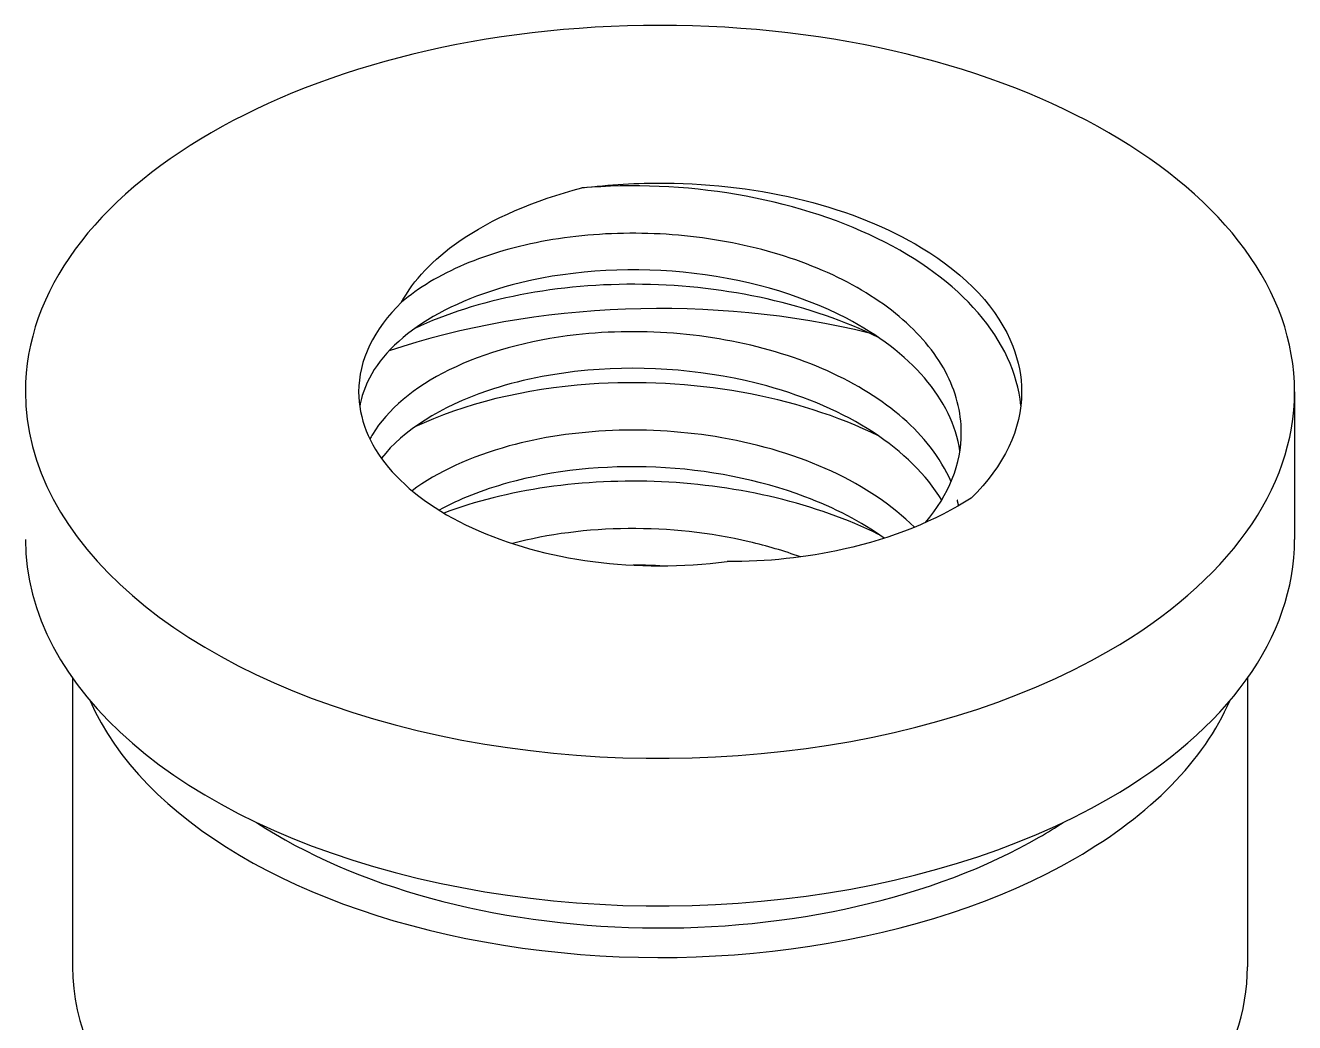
# Model space of a CAD drawing. Header units: millimetres. Extents: x 21 to 283, y 35 to 198.
# Drawn here: x 215.9 to 282.7, y 144.4 to 196.9 of the extents above; entities that cross this region are included whole.
import ezdxf

# ---------------------------------------------------------------- set-up
doc = ezdxf.new("R2010")
doc.units = ezdxf.units.MM
doc.layers.add('View', color=7, linetype='CONTINUOUS')

msp = doc.modelspace()

# ---------------------------------------------------------------- linework, layer by layer
at = {"layer": 'View'}
for p, q in [((282.726, 177.599), (282.726, 169.822)), ((218.343, 162.523), (218.343, 147.32)), ((280.243, 162.523), (280.243, 147.32))]:
    msp.add_line(p, q, dxfattribs=at)
for centre, major_axis, start_param, end_param in [((249.293, 177.599), (33.4327, 0), 0, 3.14159), ((249.293, 165.674), (28.2575, 0), 1.17014, 2.1004), ((249.293, 177.599), (-15.875, 0), -0.540577, 0), ((249.293, 177.599), (33.4327, 0), 3.14159, 5.49779), ((249.293, 177.599), (-15.875, 0), 0, -4.48813), ((249.293, 177.599), (33.4327, 0), 5.49779, 0), ((249.293, 169.822), (33.4327, 0), 3.14159, 5.49779), ((249.293, 169.822), (33.4327, 0), 5.49779, 0), ((249.293, 165.674), (30.9499, 0), 3.38746, 5.49779), ((249.293, 165.674), (30.9499, 0), 5.49779, 6.03732), ((249.293, 165.674), (28.2575, 0), 3.86136, 5.49779), ((249.293, 165.674), (28.2575, 0), 5.49779, 5.56342), ((249.293, 147.32), (30.9499, 0), 3.14159, 5.15689), ((249.293, 147.32), (30.9499, 0), 5.49779, 0)]:
    msp.add_ellipse(centre, major_axis=major_axis, ratio=0.57735, start_param=start_param, end_param=end_param, dxfattribs=at)
for points, knots in [([(245.177, 188.338), (246.617, 188.522), (248.094, 188.609), (249.569, 188.597), (252.091, 188.576), (254.605, 188.262), (256.916, 187.679), (259.227, 187.097), (261.335, 186.246), (263.075, 185.192), (265.452, 183.758), (267.132, 181.945), (267.88, 180.008), (268.188, 179.215), (268.342, 178.412), (268.343, 177.599)], [0, 0, 0, 0, 0.100018, 0.100018, 0.100018, 0.271003, 0.271003, 0.271003, 0.441988, 0.441988, 0.441988, 0.675013, 0.675013, 0.675013, 0.770069, 0.770069, 0.770069, 0.770069]), ([(268.303, 176.888), (268.128, 178.583), (267.354, 180.255), (266.05, 181.764), (264.75, 183.273), (262.923, 184.616), (260.733, 185.682), (258.546, 186.751), (255.999, 187.541), (253.324, 187.993), (250.649, 188.447), (247.849, 188.562), (245.177, 188.338)], [132.8, 132.8, 132.8, 132.8, 133.231, 133.231, 133.231, 133.662, 133.662, 133.662, 134.093, 134.093, 134.093, 134.524, 134.524, 134.524, 134.524]), ([(235.681, 182.316), (236.304, 183.484), (237.347, 184.577), (238.703, 185.521), (240.437, 186.732), (242.683, 187.696), (245.177, 188.338)], [0.00010609, 0.00010609, 0.00010609, 0.00010609, 0.438613, 0.438613, 0.438613, 1, 1, 1, 1]), ([(265.168, 175.453), (265.169, 176.54), (264.883, 177.63), (264.327, 178.666), (263.772, 179.703), (262.946, 180.685), (261.894, 181.567), (260.842, 182.45), (259.564, 183.232), (258.125, 183.878), (256.688, 184.524), (255.089, 185.034), (253.42, 185.382), (251.771, 185.728), (250.044, 185.919), (248.336, 185.948), (246.627, 185.977), (244.937, 185.846), (243.351, 185.565), (241.765, 185.285), (240.283, 184.855), (238.982, 184.302), (237.681, 183.749), (236.56, 183.073), (235.681, 182.316)], [0.125166, 0.125166, 0.125166, 0.125166, 0.177213, 0.177213, 0.177213, 0.229261, 0.229261, 0.229261, 0.281308, 0.281308, 0.281308, 0.333355, 0.333355, 0.333355, 0.384801, 0.384801, 0.384801, 0.436246, 0.436246, 0.436246, 0.487691, 0.487691, 0.487691, 0.539136, 0.539136, 0.539136, 0.539136]), ([(265.094, 174.49), (264.889, 175.828), (264.249, 177.14), (263.224, 178.333), (262.201, 179.526), (260.792, 180.599), (259.115, 181.472), (256.666, 182.752), (253.627, 183.599), (250.514, 183.897), (247.402, 184.201), (244.218, 183.956), (241.501, 183.231), (239.417, 182.678), (237.605, 181.85), (236.246, 180.84), (234.883, 179.831), (233.973, 178.64), (233.607, 177.401), (233.55, 177.21), (233.506, 177.017), (233.475, 176.824)], [0.1405, 0.1405, 0.1405, 0.1405, 0.204736, 0.204736, 0.204736, 0.268972, 0.268972, 0.268972, 0.362877, 0.362877, 0.362877, 0.456782, 0.456782, 0.456782, 0.528725, 0.528725, 0.528725, 0.600668, 0.600668, 0.600668, 0.611778, 0.611778, 0.611778, 0.611778]), ([(260.81, 180.46), (259.047, 181.329), (257.048, 182.018), (254.933, 182.492), (252.819, 182.967), (250.589, 183.226), (248.378, 183.26), (246.167, 183.295), (243.975, 183.105), (241.933, 182.707), (239.891, 182.309), (238, 181.704), (236.373, 180.932)], [127.374, 127.374, 127.374, 127.374, 127.722, 127.722, 127.722, 128.071, 128.071, 128.071, 128.42, 128.42, 128.42, 128.768, 128.768, 128.768, 128.768]), ([(264.625, 172.861), (264.355, 173.496), (263.989, 174.11), (263.528, 174.703), (262.714, 175.752), (261.605, 176.722), (260.272, 177.554), (258.939, 178.388), (257.383, 179.084), (255.696, 179.609), (254.009, 180.134), (252.191, 180.488), (250.35, 180.655), (248.508, 180.822), (246.643, 180.801), (244.876, 180.601), (242.373, 180.319), (240.053, 179.673), (238.192, 178.756), (236.328, 177.841), (234.924, 176.654), (234.146, 175.354), (234.099, 175.275), (234.054, 175.196), (234.011, 175.117)], [0.167035, 0.167035, 0.167035, 0.167035, 0.198327, 0.198327, 0.198327, 0.253762, 0.253762, 0.253762, 0.309197, 0.309197, 0.309197, 0.364633, 0.364633, 0.364633, 0.420068, 0.420068, 0.420068, 0.498515, 0.498515, 0.498515, 0.576962, 0.576962, 0.576962, 0.581713, 0.581713, 0.581713, 0.581713]), ([(264.132, 171.897), (263.339, 173.22), (262.099, 174.443), (260.515, 175.472), (258.935, 176.502), (257.009, 177.336), (254.922, 177.908), (251.935, 178.732), (248.599, 179.015), (245.499, 178.736), (243.61, 178.569), (241.808, 178.199), (240.214, 177.658), (237.733, 176.82), (235.764, 175.562), (234.617, 174.105)], [0.182947, 0.182947, 0.182947, 0.182947, 0.25018, 0.25018, 0.25018, 0.317412, 0.317412, 0.317412, 0.413695, 0.413695, 0.413695, 0.472311, 0.472311, 0.472311, 0.563301, 0.563301, 0.563301, 0.563301]), ([(260.81, 175.275), (258.673, 176.329), (256.187, 177.118), (253.57, 177.581), (250.954, 178.046), (248.21, 178.186), (245.576, 177.999), (242.155, 177.76), (238.933, 176.964), (236.374, 175.748)], [121.09, 121.09, 121.09, 121.09, 121.513, 121.513, 121.513, 121.936, 121.936, 121.936, 122.485, 122.485, 122.485, 122.485]), ([(262.692, 170.466), (261.56, 171.605), (260.068, 172.611), (258.331, 173.415), (256.595, 174.22), (254.613, 174.821), (252.549, 175.18), (250.659, 175.509), (248.692, 175.637), (246.784, 175.561), (244.875, 175.485), (243.024, 175.206), (241.352, 174.748), (239.326, 174.195), (237.563, 173.379), (236.234, 172.388)], [0.215325, 0.215325, 0.215325, 0.215325, 0.278874, 0.278874, 0.278874, 0.342422, 0.342422, 0.342422, 0.40063, 0.40063, 0.40063, 0.458838, 0.458838, 0.458838, 0.529296, 0.529296, 0.529296, 0.529296]), ([(261.099, 169.887), (259.907, 170.747), (258.487, 171.489), (256.924, 172.076), (254.533, 172.976), (251.799, 173.51), (249.073, 173.628), (246.347, 173.75), (243.63, 173.456), (241.278, 172.801), (239.939, 172.429), (238.712, 171.943), (237.656, 171.365)], [0.241478, 0.241478, 0.241478, 0.241478, 0.295115, 0.295115, 0.295115, 0.377177, 0.377177, 0.377177, 0.45924, 0.45924, 0.45924, 0.505952, 0.505952, 0.505952, 0.505952]), ([(260.81, 170.09), (259.179, 170.894), (257.347, 171.544), (255.408, 172.012), (253.469, 172.481), (251.423, 172.767), (249.375, 172.86), (247.328, 172.954), (245.279, 172.856), (243.334, 172.575), (241.389, 172.294), (239.549, 171.83), (237.908, 171.212)], [114.807, 114.807, 114.807, 114.807, 115.13, 115.13, 115.13, 115.452, 115.452, 115.452, 115.774, 115.774, 115.774, 116.097, 116.097, 116.097, 116.097]), ([(265.69, 172.001), (263.84, 170.821), (261.529, 169.882), (258.967, 169.308), (257.012, 168.868), (254.913, 168.642), (252.823, 168.663)], [0, 0, 0, 0, 0.562559, 0.562559, 0.562559, 0.99271, 0.99271, 0.99271, 0.99271]), ([(256.695, 168.903), (255.828, 169.217), (254.926, 169.484), (253.99, 169.702), (251.938, 170.181), (249.755, 170.416), (247.618, 170.396), (245.482, 170.378), (243.392, 170.105), (241.518, 169.608)], [0.297852, 0.297852, 0.297852, 0.297852, 0.327255, 0.327255, 0.327255, 0.391902, 0.391902, 0.391902, 0.45655, 0.45655, 0.45655, 0.45655])]:
    msp.add_open_spline(points, degree=3, knots=knots, dxfattribs=at)
for points, degree in [([(268.343, 177.599), (268.347, 175.641), (267.421, 173.685), (265.69, 172.001)], 3), ([(263.286, 170.719), (264.518, 172.178), (265.17, 173.816), (265.168, 175.453)], 3), ([(265.026, 171.599), (264.995, 171.748), (264.956, 171.897)], 2), ([(249.277, 168.434), (248.577, 168.47), (247.88, 168.47)], 2)]:
    msp.add_open_spline(points, degree=degree, dxfattribs=at)

doc.saveas('drawing.dxf')
